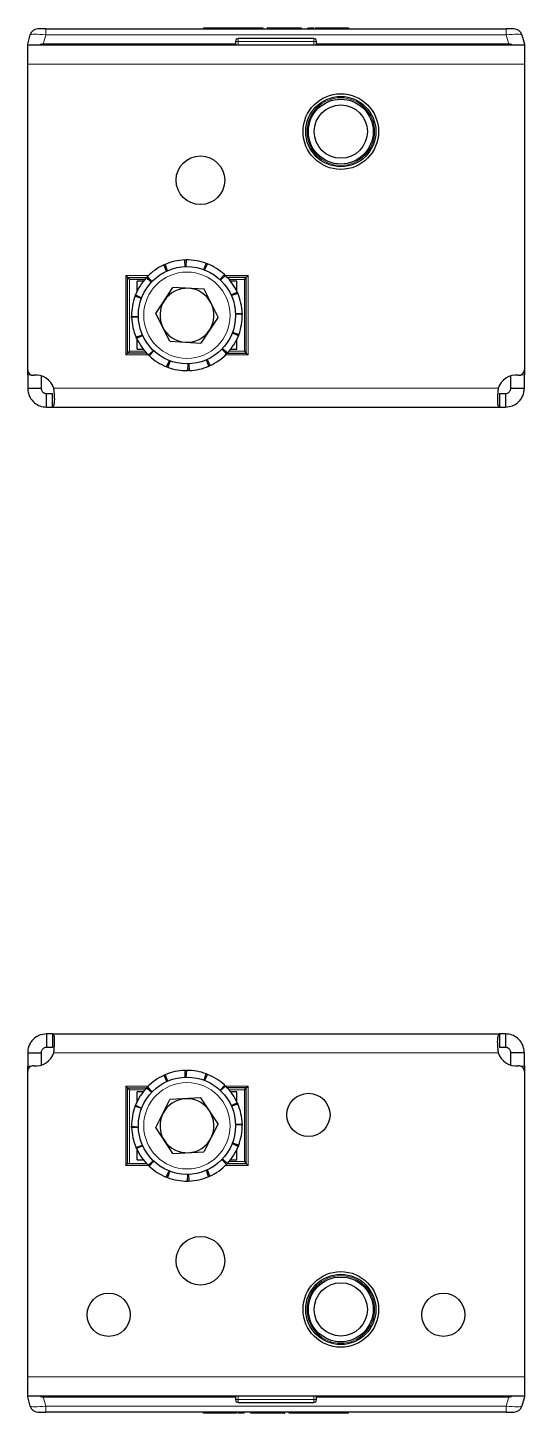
# Model space of a CAD drawing. Header units: millimetres. Extents: x 0 to 2611, y -108 to 612.
# Drawn here: x 971.4 to 1063.4, y -108.3 to 148.2 of the extents above; entities that cross this region are included whole.
import ezdxf

# ---------------------------------------------------------------- set-up
doc = ezdxf.new("R2010")
doc.units = ezdxf.units.MM

msp = doc.modelspace()

# ---------------------------------------------------------------- linework, layer by layer
at = {"color": 7, "linetype": 'Continuous', "lineweight": 25}
for p, q in [((971.39, 145.16), (971.84, 146.85)), ((974.74, 147.96), (973.29, 147.96)), ((974.74, 147.96), (1060.04, 147.96)), ((1003.96, 148.16), (1003.96, 147.96)), ((1009.61, 148.16), (1009.67, 148.16)), ((1009.67, 148.16), (1009.67, 147.96)), ((1009.67, 148.16), (1010.8, 148.16)), ((1010.8, 148.16), (1010.8, 147.96)), ((1010.8, 148.16), (1013.47, 148.16)), ((1013.47, 148.16), (1013.47, 147.96)), ((1013.47, 148.16), (1014.96, 148.16)), ((1014.96, 148.16), (1014.96, 147.96)), ((1015.77, 148.19), (1015.77, 147.96)), ((1019.24, 148.16), (1022.07, 148.16)), ((1022.07, 148.16), (1022.07, 147.96)), ((1023.21, 148.16), (1023.21, 147.96)), ((1023.46, 148.16), (1023.46, 147.96)), ((1024.7, 148.16), (1024.7, 147.96)), ((1025.13, 148.16), (1030.38, 148.16)), ((1030.81, 148.16), (1030.81, 147.96)), ((1061.48, 147.96), (1060.04, 147.96)), ((1062.93, 146.85), (1063.39, 145.16)), ((971.39, 144.96), (971.39, 145.16)), ((971.39, 141.46), (971.39, 144.96)), ((1063.39, 144.96), (971.39, 144.96)), ((1009.89, 145.16), (974.28, 145.16)), ((1009.89, 145.66), (1009.89, 145.16)), ((1009.89, 144.96), (1009.89, 145.16)), ((1024.39, 146.16), (1010.39, 146.16)), ((1024.89, 145.16), (1024.89, 145.66)), ((1060.49, 145.16), (1024.89, 145.16)), ((1024.89, 144.96), (1024.89, 145.16)), ((1063.39, 145.16), (1063.39, 144.96)), ((1063.39, 144.96), (1063.39, 141.46)), ((971.39, 84.86), (971.39, 141.46)), ((1063.39, 141.46), (1063.39, 84.86)), ((1000.54, 103.95), (1000.5, 105.2)), ((1000.75, 105.21), (1000.67, 103.96)), ((997.13, 103.14), (996.61, 104.27)), ((996.83, 104.38), (997.24, 103.19)), ((1004.01, 103.4), (1004.44, 104.57)), ((1004.68, 104.48), (1004.13, 103.36)), ((989.54, 102.31), (989.89, 101.96)), ((989.89, 87.96), (989.89, 101.96)), ((989.89, 101.96), (993.4, 101.96)), ((989.89, 101.96), (990.24, 101.61)), ((991.64, 99.38), (991.64, 101.26)), ((992.8, 101.26), (991.64, 101.26)), ((994.28, 101.08), (993.37, 101.93)), ((993.54, 102.11), (994.37, 101.17)), ((993.89, 101.71), (993.89, 101.45)), ((995.12, 95.3), (998.3, 100.12)), ((1004.06, 99.78), (998.3, 100.12)), ((1007, 101.56), (1007.85, 102.48)), ((1008.03, 102.31), (1007.09, 101.48)), ((1011.89, 101.96), (1008.37, 101.96)), ((1010.14, 101.26), (1008.97, 101.26)), ((1010.14, 99.38), (1010.14, 101.26)), ((1011.54, 101.61), (1011.89, 101.96)), ((1011.89, 101.96), (1012.24, 102.31)), ((1011.89, 87.96), (1011.89, 101.96)), ((992.45, 98.09), (991.27, 98.52)), ((991.36, 98.75), (992.49, 98.2)), ((1006.65, 94.62), (1004.06, 99.78)), ((1009.06, 98.72), (1010.2, 99.24)), ((1010.3, 99.01), (1009.12, 98.6)), ((997.71, 90.14), (995.12, 95.3)), ((1009.88, 95.3), (1011.13, 95.35)), ((1011.13, 95.1), (1009.88, 95.18)), ((990.64, 94.82), (991.89, 94.74)), ((991.89, 94.62), (990.64, 94.57)), ((1006.65, 94.62), (1003.47, 89.8)), ((991.47, 90.91), (992.66, 91.32)), ((992.71, 91.2), (991.57, 90.68)), ((991.64, 88.66), (991.64, 90.54)), ((997.71, 90.14), (1003.47, 89.8)), ((1010.41, 91.17), (1009.28, 91.72)), ((1009.33, 91.84), (1010.5, 91.4)), ((1010.14, 88.66), (1010.14, 90.54)), ((989.54, 87.61), (989.89, 87.96)), ((989.89, 87.96), (990.24, 88.31)), ((993.4, 87.96), (989.89, 87.96)), ((991.64, 88.66), (992.8, 88.66)), ((993.74, 87.61), (994.68, 88.44)), ((994.77, 88.36), (993.92, 87.44)), ((1008.23, 87.81), (1007.4, 88.75)), ((1007.49, 88.84), (1008.4, 87.99)), ((1007.89, 88.21), (1007.89, 88.47)), ((1008.37, 87.96), (1011.89, 87.96)), ((1008.97, 88.66), (1010.14, 88.66)), ((1011.54, 88.31), (1011.89, 87.96)), ((1011.89, 87.96), (1012.24, 87.61)), ((971.39, 83.96), (971.39, 84.86)), ((997.09, 85.44), (997.64, 86.57)), ((997.76, 86.52), (997.33, 85.35)), ((1001.03, 84.71), (1001.1, 85.96)), ((1001.23, 85.97), (1001.28, 84.72)), ((1004.94, 85.55), (1004.53, 86.73)), ((1004.64, 86.78), (1005.17, 85.65)), ((1063.39, 84.86), (1063.39, 83.96)), ((971.39, 83.96), (971.39, 81.46)), ((973.89, 83.74), (973.89, 81.46)), ((1060.89, 81.46), (1060.89, 83.74)), ((1063.39, 81.46), (1063.39, 83.96)), ((971.39, 81.46), (973.89, 81.46)), ((974.89, 80.46), (975.97, 80.46)), ((974.89, 77.96), (974.89, 80.46)), ((975.97, 77.96), (975.97, 80.46)), ((1058.8, 80.46), (1058.8, 77.96)), ((1058.8, 80.46), (1059.89, 80.46)), ((1059.89, 80.46), (1059.89, 77.96)), ((1060.89, 81.46), (1063.39, 81.46)), ((974.89, 77.96), (975.97, 77.96)), ((975.97, 77.96), (1058.8, 77.96)), ((1058.8, 77.96), (1059.89, 77.96)), ((974.89, -38.04), (974.89, -40.54)), ((975.97, -38.04), (974.89, -38.04)), ((975.97, -38.04), (1058.8, -38.04)), ((975.97, -38.04), (975.97, -40.54)), ((1058.8, -38.04), (1058.8, -40.54)), ((1059.89, -38.04), (1058.8, -38.04)), ((1059.89, -38.04), (1059.89, -40.54)), ((975.97, -40.54), (974.89, -40.54)), ((1059.89, -40.54), (1058.8, -40.54)), ((971.39, -41.54), (973.89, -41.54)), ((971.39, -41.54), (971.39, -44.04)), ((973.89, -41.54), (973.89, -43.82)), ((1063.39, -41.54), (1060.89, -41.54)), ((1060.89, -43.82), (1060.89, -41.54)), ((1063.39, -44.04), (1063.39, -41.54)), ((971.39, -44.94), (971.39, -44.04)), ((971.39, -101.54), (971.39, -44.94)), ((997.16, -46.85), (996.64, -45.71)), ((996.87, -45.61), (997.28, -46.8)), ((1000.58, -46.04), (1000.54, -44.8)), ((1000.79, -44.79), (1000.71, -46.04)), ((1004.05, -46.61), (1004.48, -45.44)), ((1004.72, -45.53), (1004.16, -46.66)), ((1063.39, -44.04), (1063.39, -44.94)), ((1063.39, -44.94), (1063.39, -101.54)), ((989.54, -47.69), (989.89, -48.04)), ((989.89, -48.04), (993.4, -48.04)), ((989.89, -62.04), (989.89, -48.04)), ((989.89, -48.04), (990.24, -48.39)), ((994.31, -48.9), (993.4, -48.04)), ((993.57, -47.86), (994.4, -48.8)), ((993.89, -48.29), (993.89, -48.5)), ((1007.03, -48.46), (1007.88, -47.55)), ((1008.06, -47.72), (1007.12, -48.55)), ((1011.89, -48.04), (1008.37, -48.04)), ((1011.54, -48.39), (1011.89, -48.04)), ((1011.89, -48.04), (1012.24, -47.69)), ((1011.89, -62.04), (1011.89, -48.04)), ((991.38, -51.21), (992.5, -51.76)), ((991.64, -50.62), (991.64, -48.74)), ((992.8, -48.74), (991.64, -48.74)), ((994.46, -48.74), (994.14, -48.74)), ((995.12, -55.36), (997.73, -50.21)), ((1003.49, -49.89), (997.73, -50.21)), ((1006.65, -54.72), (1003.49, -49.89)), ((1010.14, -48.74), (1008.97, -48.74)), ((1009.08, -51.31), (1010.22, -50.8)), ((1010.32, -51.03), (1009.13, -51.43)), ((1010.14, -50.62), (1010.14, -48.74)), ((992.46, -51.88), (991.29, -51.44)), ((990.64, -55.14), (991.89, -55.22)), ((991.89, -55.35), (990.64, -55.39)), ((998.28, -60.19), (995.12, -55.36)), ((1006.65, -54.72), (1004.04, -59.87)), ((1009.88, -54.73), (1011.13, -54.69)), ((1011.14, -54.94), (1009.88, -54.86)), ((991.45, -59.05), (992.64, -58.65)), ((992.69, -58.76), (991.56, -59.28)), ((1010.39, -58.87), (1009.27, -58.32)), ((1009.31, -58.2), (1010.48, -58.64)), ((991.64, -61.34), (991.64, -59.46)), ((991.64, -61.34), (992.8, -61.34)), ((993.71, -62.36), (994.65, -61.53)), ((998.28, -60.19), (1004.04, -59.87)), ((1007.31, -61.34), (1007.63, -61.34)), ((1008.2, -62.22), (1007.38, -61.27)), ((1007.46, -61.18), (1008.38, -62.04)), ((1008.97, -61.34), (1010.14, -61.34)), ((1010.14, -61.34), (1010.14, -59.46)), ((989.54, -62.39), (989.89, -62.04)), ((989.89, -62.04), (993.4, -62.04)), ((994.74, -61.62), (993.89, -62.53)), ((997.06, -64.55), (997.61, -63.42)), ((997.73, -63.47), (997.29, -64.64)), ((1000.99, -65.29), (1001.07, -64.04)), ((1001.19, -64.03), (1001.23, -65.28)), ((1004.9, -64.47), (1004.5, -63.28)), ((1004.61, -63.23), (1005.13, -64.37)), ((1007.89, -61.79), (1007.89, -61.58)), ((1008.37, -62.04), (1011.89, -62.04)), ((1011.54, -61.69), (1011.89, -62.04)), ((1011.89, -62.04), (1012.24, -62.39)), ((971.39, -105.04), (971.39, -101.54)), ((1063.39, -101.54), (1063.39, -105.04)), ((971.39, -105.24), (971.39, -105.04)), ((971.39, -105.04), (1063.39, -105.04)), ((1009.89, -105.04), (1009.89, -105.24)), ((1024.89, -105.04), (1024.89, -105.24)), ((1063.39, -105.04), (1063.39, -105.24)), ((971.84, -106.93), (971.39, -105.24)), ((974.28, -105.24), (1009.89, -105.24)), ((1009.89, -105.24), (1009.89, -105.74)), ((1010.39, -106.24), (1024.39, -106.24)), ((1024.89, -105.74), (1024.89, -105.24)), ((1024.89, -105.24), (1060.49, -105.24)), ((1063.39, -105.24), (1062.93, -106.93)), ((973.29, -108.04), (974.74, -108.04)), ((1060.04, -108.04), (974.74, -108.04)), ((1003.96, -108.24), (1003.96, -108.04)), ((1009.64, -108.24), (1004.39, -108.24)), ((1010.07, -108.24), (1010.07, -108.04)), ((1011.31, -108.24), (1011.31, -108.04)), ((1011.56, -108.24), (1011.56, -108.04)), ((1012.7, -108.24), (1012.7, -108.04)), ((1015.53, -108.24), (1012.7, -108.24)), ((1019, -108.26), (1019, -108.04)), ((1019.81, -108.24), (1019.81, -108.04)), ((1021.3, -108.24), (1019.81, -108.24)), ((1021.3, -108.24), (1021.3, -108.04)), ((1023.97, -108.24), (1021.3, -108.24)), ((1023.97, -108.24), (1023.97, -108.04)), ((1025.1, -108.24), (1023.97, -108.24)), ((1025.1, -108.24), (1025.1, -108.04)), ((1025.16, -108.24), (1025.1, -108.24)), ((1030.81, -108.24), (1030.81, -108.04)), ((1060.04, -108.04), (1061.48, -108.04))]:
    msp.add_line(p, q, dxfattribs=at)
at = {"color": 8, "linetype": 'Continuous', "lineweight": 18}
for p, q in [((974.74, 146.85), (974.28, 145.16)), ((974.74, 147.96), (974.74, 146.85)), ((1060.04, 146.85), (974.74, 146.85)), ((1006.07, 148.16), (1006.07, 147.96)), ((1016.88, 148.16), (1016.88, 147.96)), ((1019.24, 148.16), (1019.24, 147.96)), ((1025.13, 148.16), (1025.13, 147.96)), ((1030.38, 148.16), (1030.38, 147.96)), ((1060.04, 146.85), (1060.04, 147.96)), ((1060.49, 145.16), (1060.04, 146.85)), ((1010.39, 145.66), (1009.89, 145.66)), ((1010.39, 145.66), (1010.39, 146.16)), ((1024.39, 145.66), (1010.39, 145.66)), ((1010.39, 145.66), (1010.39, 144.96)), ((1024.39, 145.66), (1024.39, 146.16)), ((1024.39, 145.66), (1024.89, 145.66)), ((1024.39, 144.96), (1024.39, 145.66)), ((1063.39, 141.46), (971.39, 141.46)), ((989.54, 87.61), (989.54, 102.31)), ((989.54, 102.31), (993.74, 102.31)), ((993.09, 101.61), (990.24, 101.61)), ((990.24, 101.61), (990.24, 88.31)), ((1007.7, 102.31), (1012.24, 102.31)), ((1011.54, 101.61), (1008.69, 101.61)), ((1011.54, 88.31), (1011.54, 101.61)), ((1012.24, 102.31), (1012.24, 87.61)), ((994.08, 87.61), (989.54, 87.61)), ((990.24, 88.31), (993.09, 88.31)), ((1012.24, 87.61), (1008.03, 87.61)), ((1008.69, 88.31), (1011.54, 88.31)), ((971.95, 83.96), (971.39, 83.96)), ((1063.39, 83.96), (1062.83, 83.96)), ((1058.55, 81.46), (976.22, 81.46)), ((976.22, -41.54), (1058.55, -41.54)), ((971.39, -44.04), (971.95, -44.04)), ((1062.83, -44.04), (1063.39, -44.04)), ((989.54, -47.69), (993.74, -47.69)), ((989.54, -62.39), (989.54, -47.69)), ((993.09, -48.39), (990.24, -48.39)), ((990.24, -48.39), (990.24, -62.04)), ((1007.75, -47.69), (1012.24, -47.69)), ((1011.54, -48.39), (1008.69, -48.39)), ((1011.54, -61.69), (1011.54, -48.39)), ((1012.24, -47.69), (1012.24, -62.39)), ((994.02, -62.39), (989.54, -62.39)), ((1012.24, -62.39), (1008.03, -62.39)), ((1008.69, -61.69), (1011.54, -61.69)), ((971.39, -101.54), (1063.39, -101.54)), ((1010.39, -105.04), (1010.39, -105.74)), ((1024.39, -105.74), (1024.39, -105.04)), ((974.28, -105.24), (974.74, -106.93)), ((974.74, -106.93), (1060.04, -106.93)), ((974.74, -106.93), (974.74, -108.04)), ((1010.39, -105.74), (1009.89, -105.74)), ((1010.39, -105.74), (1010.39, -106.24)), ((1010.39, -105.74), (1024.39, -105.74)), ((1024.39, -105.74), (1024.39, -106.24)), ((1024.39, -105.74), (1024.89, -105.74)), ((1060.04, -106.93), (1060.49, -105.24)), ((1060.04, -108.04), (1060.04, -106.93)), ((1004.39, -108.24), (1004.39, -108.04)), ((1009.64, -108.24), (1009.64, -108.04)), ((1015.53, -108.24), (1015.53, -108.04)), ((1017.89, -108.24), (1017.89, -108.04)), ((1028.7, -108.24), (1028.7, -108.04))]:
    msp.add_line(p, q, dxfattribs=at)
at = {"color": 7, "linetype": 'Continuous', "lineweight": 25}
for centre, radius in [((1029.39, 128.96), 7), ((1029.39, 128.96), 6.5), ((1029.39, 128.96), 6), ((1029.39, 128.96), 4.93), ((1003.39, 119.96), 4.5), ((1000.89, 94.96), 9), ((1000.89, -55.04), 9), ((1023.39, -53.04), 4), ((1003.39, -80.04), 4.5), ((1029.39, -89.04), 7), ((1029.39, -89.04), 6.5), ((1029.39, -89.04), 6), ((1029.39, -89.04), 4.93), ((986.39, -90.04), 4), ((1048.39, -90.04), 4)]:
    msp.add_circle(centre, radius, dxfattribs=at)
at = {"color": 8, "linetype": 'Continuous', "lineweight": 18}
for centre, radius in [((1029.39, 128.96), 6.25), ((1000.89, 94.96), 8), ((1000.89, -55.04), 8), ((1029.39, -89.04), 6.25)]:
    msp.add_circle(centre, radius, dxfattribs=at)
at = {"color": 7, "linetype": 'Continuous', "lineweight": 25}
for centre, radius, start, end in [((973.29, 146.46), 1.5, 90, 165), ((1061.48, 146.46), 1.5, 15, 90), ((1010.39, 145.66), 0.5, 90, 180), ((1024.39, 145.66), 0.5, 0, 90), ((1000.89, 94.96), 10.25, 92.1828, 113.2869), ((1000.89, 94.96), 10.25, 69.6828, 90.7869), ((1000.89, 94.96), 10.25, 114.6828, 135.7869), ((1000.89, 94.96), 10.25, 47.1828, 68.2869), ((1000.89, 94.96), 10.25, 137.1828, 158.2869), ((1000.89, 94.96), 10.25, 24.6828, 45.7869), ((1000.89, 94.96), 10.25, 159.6828, 180.7869), ((1000.89, 94.96), 5, 146.6352, 206.6352), ((1000.89, 94.96), 5, 86.6352, 146.6352), ((1000.89, 94.96), 5, 26.6352, 86.6352), ((1000.89, 94.96), 10.25, 2.1828, 23.2869), ((1000.89, 94.96), 5, 326.6352, 26.6352), ((1000.89, 94.96), 10.25, 339.6828, 0.7869), ((1000.89, 94.96), 10.25, 182.1828, 203.2869), ((1000.89, 94.96), 5, 206.6352, 266.6352), ((1000.89, 94.96), 10.25, 204.6828, 225.7869), ((1000.89, 94.96), 5, 266.6352, 326.6352), ((1000.89, 94.96), 10.25, 317.1828, 338.2869), ((1000.89, 94.96), 10.25, 227.1828, 248.2869), ((1000.89, 94.96), 10.25, 294.6828, 315.7869), ((972.39, 84.86), 1, 180, 276.3794), ((1000.89, 94.96), 10.25, 249.6828, 270.7869), ((1000.89, 94.96), 10.25, 272.1828, 293.2869), ((1062.39, 84.86), 1, 263.6206, 0), ((972.89, 80.39), 3.5, 17.8253, 96.3794), ((1061.89, 80.39), 3.5, 83.6206, 162.1747), ((972.89, -40.47), 3.5, 263.6206, 342.1747), ((1061.89, -40.47), 3.5, 197.8253, 276.3794), ((972.39, -44.94), 1, 83.6206, 180), ((1000.89, -55.04), 10.25, 114.4505, 135.5546), ((1000.89, -55.04), 10.25, 91.9505, 113.0546), ((1000.89, -55.04), 10.25, 69.4505, 90.5546), ((1000.89, -55.04), 10.25, 46.9505, 68.0546), ((1062.39, -44.94), 1, 360, 96.3794), ((1000.89, -55.04), 10.25, 136.9505, 158.0546), ((1000.89, -55.04), 10.25, 24.4505, 45.5546), ((1000.89, -55.04), 5, 93.1455, 153.1455), ((1000.89, -55.04), 5, 33.1455, 93.1455), ((1000.89, -55.04), 10.25, 1.9505, 23.0546), ((1000.89, -55.04), 10.25, 159.4505, 180.5546), ((1000.89, -55.04), 5, 153.1455, 213.1455), ((1000.89, -55.04), 5, 333.1455, 33.1455), ((1000.89, -55.04), 10.25, 181.9505, 203.0546), ((1000.89, -55.04), 10.25, 339.4505, 0.5546), ((1000.89, -55.04), 5, 213.1455, 273.1455), ((1000.89, -55.04), 5, 273.1455, 333.1455), ((1000.89, -55.04), 10.25, 316.9505, 338.0546), ((1000.89, -55.04), 10.25, 204.4505, 225.5546), ((1000.89, -55.04), 10.25, 226.9505, 248.0546), ((1000.89, -55.04), 10.25, 294.4505, 315.5546), ((1000.89, -55.04), 10.25, 249.4505, 270.5546), ((1000.89, -55.04), 10.25, 271.9505, 293.0546), ((973.29, -106.54), 1.5, 195, 270), ((1010.39, -105.74), 0.5, 180, 270), ((1024.39, -105.74), 0.5, 270, 0), ((1061.48, -106.54), 1.5, 270, 345)]:
    msp.add_arc(centre, radius, start, end, dxfattribs=at)
at = {"color": 8, "linetype": 'Continuous', "lineweight": 18}
for centre, major_axis, start_param, end_param in [((974.84, 146.46), (3, -0.38), 1.621093, 3.124852), ((1059.93, 146.46), (3, 0.38), 0.016741, 1.520499), ((974.84, -106.54), (3, 0.38), 3.158333, 4.662092), ((1059.93, -106.54), (3, -0.38), 4.762686, 6.266445)]:
    msp.add_ellipse(centre, major_axis=major_axis, ratio=0.123038, start_param=start_param, end_param=end_param, dxfattribs=at)
at = {"color": 7, "linetype": 'Continuous', "lineweight": 25}
for centre, major_axis, start_param, end_param in [((971.39, 133.57), (3.1, 11.57), 0.067037, 0.253072), ((1063.39, 133.57), (-3.1, 11.57), 6.030113, 6.216148), ((971.39, -93.65), (3.1, -11.57), 6.030113, 6.216148), ((1063.39, -93.65), (-3.1, -11.57), 0.067037, 0.253072)]:
    msp.add_ellipse(centre, major_axis=major_axis, ratio=0.250563, start_param=start_param, end_param=end_param, dxfattribs=at)
for points, knots in [([(1003.96, 148.16), (1004.33, 148.16), (1005.02, 148.16), (1005.74, 148.16), (1006.07, 148.16)], [0, 0, 0, 0, 0.5368, 1, 1, 1, 1]), ([(1006.07, 148.16), (1006.57, 148.16), (1007.51, 148.16), (1008.7, 148.16), (1009.42, 148.16), (1009.6, 148.16), (1009.61, 148.16)], [0, 0, 0, 0, 0.3819835, 0.7133523, 0.984017, 1, 1, 1, 1]), ([(1015.79, 148.16), (1015.78, 148.16), (1015.76, 148.16), (1015.91, 148.16), (1016.28, 148.16), (1016.67, 148.16), (1016.88, 148.16)], [0, 0, 0, 0, 0.061615, 0.333035, 0.637399, 1, 1, 1, 1]), ([(1016.88, 148.16), (1017.04, 148.16), (1017.4, 148.16), (1018.2, 148.16), (1018.83, 148.16), (1019.24, 148.16)], [0, 0, 0, 0, 0.216742, 0.489643, 1, 1, 1, 1]), ([(1023.46, 148.16), (1023.52, 148.16), (1023.62, 148.16), (1023.93, 148.16), (1024.21, 148.16), (1024.41, 148.16), (1024.48, 148.16)], [0, 0, 0, 0, 0.255277, 0.538303, 0.854078, 1, 1, 1, 1]), ([(1023.64, 148.16), (1023.75, 148.16), (1024, 148.16), (1024.3, 148.16), (1024.48, 148.16), (1024.48, 148.16)], [0, 0, 0, 0, 0.466249, 0.997338, 1, 1, 1, 1]), ([(1024.7, 148.16), (1024.71, 148.16), (1024.72, 148.16), (1024.84, 148.16), (1024.98, 148.16), (1025.08, 148.16), (1025.13, 148.16)], [0, 0, 0, 0, 0.285248, 0.560563, 0.777151, 1, 1, 1, 1]), ([(1030.38, 148.16), (1030.44, 148.16), (1030.57, 148.16), (1030.71, 148.16), (1030.8, 148.16), (1030.81, 148.16), (1030.81, 148.16)], [0, 0, 0, 0, 0.281303, 0.555629, 0.773878, 1, 1, 1, 1]), ([(1000.5, 105.2), (1000.54, 105.2), (1000.6, 105.21), (1000.68, 105.21), (1000.72, 105.21), (1000.75, 105.21)], [0, 0, 0, 0, 0.4999808, 0.7499881, 1, 1, 1, 1]), ([(996.61, 104.27), (996.64, 104.29), (996.7, 104.32), (996.78, 104.35), (996.81, 104.37), (996.83, 104.38)], [0, 0, 0, 0, 0.499981, 0.749988, 1, 1, 1, 1]), ([(1004.44, 104.57), (1004.48, 104.56), (1004.54, 104.54), (1004.62, 104.51), (1004.66, 104.49), (1004.68, 104.48)], [0, 0, 0, 0, 0.499981, 0.749988, 1, 1, 1, 1]), ([(993.37, 101.93), (993.4, 101.96), (993.44, 102), (993.5, 102.06), (993.52, 102.09), (993.54, 102.11)], [0, 0, 0, 0, 0.499981, 0.749988, 1, 1, 1, 1]), ([(1007.85, 102.48), (1007.88, 102.45), (1007.93, 102.41), (1007.99, 102.35), (1008.02, 102.32), (1008.03, 102.31)], [0, 0, 0, 0, 0.499981, 0.749988, 1, 1, 1, 1]), ([(991.27, 98.52), (991.29, 98.56), (991.31, 98.62), (991.34, 98.69), (991.36, 98.73), (991.36, 98.75)], [0, 0, 0, 0, 0.499981, 0.749988, 1, 1, 1, 1]), ([(1010.2, 99.24), (1010.22, 99.2), (1010.24, 99.15), (1010.28, 99.07), (1010.29, 99.03), (1010.3, 99.01)], [0, 0, 0, 0, 0.499981, 0.749988, 1, 1, 1, 1]), ([(1011.13, 95.35), (1011.13, 95.31), (1011.13, 95.25), (1011.13, 95.16), (1011.13, 95.12), (1011.13, 95.1)], [0, 0, 0, 0, 0.499981, 0.749988, 1, 1, 1, 1]), ([(990.64, 94.57), (990.64, 94.61), (990.64, 94.67), (990.64, 94.76), (990.64, 94.8), (990.64, 94.82)], [0, 0, 0, 0, 0.499981, 0.749988, 1, 1, 1, 1]), ([(991.57, 90.68), (991.56, 90.72), (991.53, 90.78), (991.5, 90.85), (991.48, 90.89), (991.47, 90.91)], [0, 0, 0, 0, 0.4999808, 0.7499881, 1, 1, 1, 1]), ([(1010.5, 91.4), (1010.48, 91.36), (1010.46, 91.3), (1010.43, 91.23), (1010.42, 91.19), (1010.41, 91.17)], [0, 0, 0, 0, 0.499981, 0.749988, 1, 1, 1, 1]), ([(993.92, 87.44), (993.89, 87.47), (993.84, 87.51), (993.78, 87.57), (993.75, 87.6), (993.74, 87.61)], [0, 0, 0, 0, 0.499981, 0.749988, 1, 1, 1, 1]), ([(1008.4, 87.99), (1008.38, 87.96), (1008.33, 87.92), (1008.28, 87.86), (1008.25, 87.83), (1008.23, 87.81)], [0, 0, 0, 0, 0.499981, 0.749988, 1, 1, 1, 1]), ([(997.33, 85.35), (997.29, 85.36), (997.23, 85.38), (997.15, 85.41), (997.11, 85.43), (997.09, 85.44)], [0, 0, 0, 0, 0.499981, 0.749988, 1, 1, 1, 1]), ([(1001.28, 84.72), (1001.23, 84.72), (1001.17, 84.71), (1001.09, 84.71), (1001.05, 84.71), (1001.03, 84.71)], [0, 0, 0, 0, 0.499981, 0.749988, 1, 1, 1, 1]), ([(1005.17, 85.65), (1005.13, 85.63), (1005.07, 85.6), (1005, 85.57), (1004.96, 85.55), (1004.94, 85.55)], [0, 0, 0, 0, 0.499981, 0.749988, 1, 1, 1, 1]), ([(971.39, 81.46), (971.41, 81.14), (971.46, 80.55), (971.86, 79.61), (972.57, 78.74), (973.67, 78.08), (974.47, 78), (974.89, 77.96)], [0, 0, 0, 0, 0.17084, 0.319217, 0.548103, 0.767822, 1, 1, 1, 1]), ([(973.89, 81.46), (973.89, 81.37), (973.91, 81.2), (974, 80.98), (974.11, 80.82), (974.24, 80.69), (974.38, 80.59), (974.61, 80.48), (974.77, 80.47), (974.89, 80.46)], [0, 0, 0, 0, 0.1543587, 0.2872828, 0.4004353, 0.4965437, 0.6043139, 0.7231511, 1, 1, 1, 1]), ([(975.97, 77.96), (976.03, 77.98), (976.13, 78.01), (976.27, 78.29), (976.37, 78.75), (976.39, 79.38), (976.37, 80), (976.32, 80.7), (976.25, 81.2), (976.22, 81.46)], [0, 0, 0, 0, 0.144067, 0.271276, 0.474907, 0.597997, 0.726338, 0.860245, 1, 1, 1, 1]), ([(1058.55, 81.46), (1058.52, 81.17), (1058.47, 80.61), (1058.4, 79.71), (1058.38, 78.83), (1058.51, 78.1), (1058.7, 78.01), (1058.8, 77.96)], [0, 0, 0, 0, 0.16069, 0.301312, 0.521951, 0.753573, 1, 1, 1, 1]), ([(1059.89, 80.46), (1060.01, 80.47), (1060.23, 80.49), (1060.49, 80.65), (1060.67, 80.83), (1060.79, 81.01), (1060.87, 81.23), (1060.88, 81.38), (1060.89, 81.46)], [0, 0, 0, 0, 0.296302, 0.497469, 0.6154973, 0.73607, 0.8631142, 1, 1, 1, 1]), ([(1059.89, 77.96), (1060.34, 78.01), (1061.15, 78.1), (1062.06, 78.67), (1062.65, 79.27), (1063.05, 79.9), (1063.33, 80.65), (1063.37, 81.18), (1063.39, 81.46)], [0, 0, 0, 0, 0.254149, 0.448213, 0.574908, 0.708872, 0.850468, 1, 1, 1, 1]), ([(974.89, -38.04), (974.43, -38.09), (973.62, -38.18), (972.71, -38.75), (972.12, -39.35), (971.72, -39.98), (971.44, -40.72), (971.4, -41.26), (971.39, -41.54)], [0, 0, 0, 0, 0.2541487, 0.4482127, 0.5749082, 0.7088724, 0.8504677, 1, 1, 1, 1]), ([(976.22, -41.54), (976.25, -41.24), (976.3, -40.69), (976.37, -39.79), (976.4, -38.91), (976.26, -38.18), (976.07, -38.09), (975.97, -38.04)], [0, 0, 0, 0, 0.16069, 0.301312, 0.521951, 0.753573, 1, 1, 1, 1]), ([(1058.8, -38.04), (1058.75, -38.06), (1058.65, -38.09), (1058.5, -38.37), (1058.4, -38.83), (1058.38, -39.46), (1058.4, -40.08), (1058.46, -40.78), (1058.52, -41.28), (1058.55, -41.54)], [0, 0, 0, 0, 0.144067, 0.271276, 0.474907, 0.597997, 0.726338, 0.860245, 1, 1, 1, 1]), ([(1063.39, -41.54), (1063.36, -41.22), (1063.31, -40.63), (1062.92, -39.69), (1062.2, -38.82), (1061.11, -38.16), (1060.3, -38.08), (1059.89, -38.04)], [0, 0, 0, 0, 0.17084, 0.319217, 0.548103, 0.767822, 1, 1, 1, 1]), ([(974.89, -40.54), (974.76, -40.55), (974.55, -40.57), (974.28, -40.73), (974.1, -40.91), (973.98, -41.09), (973.9, -41.31), (973.89, -41.46), (973.89, -41.54)], [0, 0, 0, 0, 0.296302, 0.497469, 0.615497, 0.73607, 0.863114, 1, 1, 1, 1]), ([(1060.89, -41.54), (1060.88, -41.45), (1060.87, -41.28), (1060.77, -41.06), (1060.66, -40.89), (1060.53, -40.77), (1060.39, -40.67), (1060.16, -40.56), (1060, -40.55), (1059.89, -40.54)], [0, 0, 0, 0, 0.154359, 0.287283, 0.400435, 0.496544, 0.604314, 0.723151, 1, 1, 1, 1]), ([(996.64, -45.71), (996.68, -45.69), (996.74, -45.67), (996.81, -45.63), (996.85, -45.62), (996.87, -45.61)], [0, 0, 0, 0, 0.499981, 0.749988, 1, 1, 1, 1]), ([(1000.54, -44.8), (1000.58, -44.79), (1000.64, -44.79), (1000.72, -44.79), (1000.77, -44.79), (1000.79, -44.79)], [0, 0, 0, 0, 0.499981, 0.749988, 1, 1, 1, 1]), ([(1004.48, -45.44), (1004.52, -45.46), (1004.58, -45.48), (1004.66, -45.51), (1004.7, -45.52), (1004.72, -45.53)], [0, 0, 0, 0, 0.4999808, 0.7499881, 1, 1, 1, 1]), ([(993.4, -48.04), (993.42, -48.01), (993.47, -47.97), (993.52, -47.91), (993.55, -47.88), (993.57, -47.86)], [0, 0, 0, 0, 0.499981, 0.749988, 1, 1, 1, 1]), ([(1007.88, -47.55), (1007.91, -47.58), (1007.96, -47.62), (1008.02, -47.68), (1008.05, -47.71), (1008.06, -47.72)], [0, 0, 0, 0, 0.4999808, 0.7499881, 1, 1, 1, 1]), ([(991.29, -51.44), (991.3, -51.4), (991.32, -51.34), (991.36, -51.27), (991.37, -51.23), (991.38, -51.21)], [0, 0, 0, 0, 0.4999808, 0.7499881, 1, 1, 1, 1]), ([(1010.22, -50.8), (1010.23, -50.83), (1010.26, -50.89), (1010.29, -50.97), (1010.31, -51.01), (1010.32, -51.03)], [0, 0, 0, 0, 0.499981, 0.749988, 1, 1, 1, 1]), ([(990.64, -55.39), (990.64, -55.35), (990.64, -55.28), (990.64, -55.2), (990.64, -55.16), (990.64, -55.14)], [0, 0, 0, 0, 0.499981, 0.749988, 1, 1, 1, 1]), ([(1011.13, -54.69), (1011.13, -54.73), (1011.13, -54.79), (1011.13, -54.88), (1011.14, -54.92), (1011.14, -54.94)], [0, 0, 0, 0, 0.499981, 0.749988, 1, 1, 1, 1]), ([(1010.48, -58.64), (1010.47, -58.68), (1010.45, -58.73), (1010.42, -58.81), (1010.4, -58.85), (1010.39, -58.87)], [0, 0, 0, 0, 0.4999808, 0.7499881, 1, 1, 1, 1]), ([(991.56, -59.28), (991.54, -59.24), (991.51, -59.19), (991.48, -59.11), (991.46, -59.07), (991.45, -59.05)], [0, 0, 0, 0, 0.499981, 0.749988, 1, 1, 1, 1]), ([(993.89, -62.53), (993.86, -62.5), (993.81, -62.46), (993.75, -62.4), (993.72, -62.37), (993.71, -62.36)], [0, 0, 0, 0, 0.499981, 0.749988, 1, 1, 1, 1]), ([(1008.38, -62.04), (1008.35, -62.07), (1008.3, -62.11), (1008.25, -62.17), (1008.22, -62.2), (1008.2, -62.22)], [0, 0, 0, 0, 0.499981, 0.749988, 1, 1, 1, 1]), ([(997.29, -64.64), (997.25, -64.62), (997.19, -64.6), (997.11, -64.57), (997.07, -64.55), (997.06, -64.55)], [0, 0, 0, 0, 0.499981, 0.749988, 1, 1, 1, 1]), ([(1001.23, -65.28), (1001.19, -65.28), (1001.13, -65.29), (1001.05, -65.29), (1001.01, -65.29), (1000.99, -65.29)], [0, 0, 0, 0, 0.499981, 0.749988, 1, 1, 1, 1]), ([(1005.13, -64.37), (1005.09, -64.39), (1005.03, -64.41), (1004.96, -64.45), (1004.92, -64.46), (1004.9, -64.47)], [0, 0, 0, 0, 0.499981, 0.749988, 1, 1, 1, 1]), ([(1004.39, -108.24), (1004.33, -108.24), (1004.2, -108.24), (1004.06, -108.24), (1003.97, -108.24), (1003.96, -108.24), (1003.96, -108.24)], [0, 0, 0, 0, 0.281303, 0.555629, 0.773878, 1, 1, 1, 1]), ([(1010.07, -108.24), (1010.06, -108.24), (1010.05, -108.24), (1009.93, -108.24), (1009.79, -108.24), (1009.69, -108.24), (1009.64, -108.24)], [0, 0, 0, 0, 0.2852483, 0.5605631, 0.7771515, 1, 1, 1, 1]), ([(1011.31, -108.24), (1011.26, -108.24), (1011.15, -108.24), (1010.85, -108.24), (1010.56, -108.24), (1010.36, -108.24), (1010.29, -108.24)], [0, 0, 0, 0, 0.255277, 0.538303, 0.854078, 1, 1, 1, 1]), ([(1011.13, -108.24), (1011.02, -108.24), (1010.77, -108.24), (1010.47, -108.24), (1010.29, -108.24), (1010.29, -108.24)], [0, 0, 0, 0, 0.466249, 0.997338, 1, 1, 1, 1]), ([(1017.89, -108.24), (1017.74, -108.24), (1017.38, -108.24), (1016.58, -108.24), (1015.94, -108.24), (1015.53, -108.24)], [0, 0, 0, 0, 0.216742, 0.489643, 1, 1, 1, 1]), ([(1018.98, -108.24), (1018.99, -108.24), (1019.02, -108.24), (1018.86, -108.24), (1018.49, -108.24), (1018.1, -108.24), (1017.89, -108.24)], [0, 0, 0, 0, 0.061615, 0.333035, 0.637399, 1, 1, 1, 1]), ([(1028.7, -108.24), (1028.2, -108.24), (1027.27, -108.24), (1026.07, -108.24), (1025.35, -108.24), (1025.17, -108.24), (1025.16, -108.24)], [0, 0, 0, 0, 0.3819835, 0.7133523, 0.984017, 1, 1, 1, 1]), ([(1030.81, -108.24), (1030.44, -108.24), (1029.75, -108.24), (1029.04, -108.24), (1028.7, -108.24)], [0, 0, 0, 0, 0.5368, 1, 1, 1, 1])]:
    msp.add_open_spline(points, degree=3, knots=knots, dxfattribs=at)
at = {"color": 8, "linetype": 'Continuous', "lineweight": 18}
for points, knots in [([(993.54, 101.61), (993.57, 101.61), (993.64, 101.62), (993.72, 101.64), (993.78, 101.66), (993.83, 101.68), (993.86, 101.7), (993.88, 101.71), (993.88, 101.71), (993.89, 101.71)], [0, 0, 0, 0, 0.208592, 0.336235, 0.479855, 0.625864, 0.760785, 0.885235, 1, 1, 1, 1]), ([(1007.89, 88.21), (1007.89, 88.21), (1007.89, 88.21), (1007.91, 88.22), (1007.94, 88.24), (1007.99, 88.26), (1008.05, 88.28), (1008.13, 88.3), (1008.2, 88.31), (1008.24, 88.31)], [0, 0, 0, 0, 0.114765, 0.239215, 0.374136, 0.520145, 0.663765, 0.791408, 1, 1, 1, 1])]:
    msp.add_open_spline(points, degree=3, knots=knots, dxfattribs=at)

doc.saveas('drawing.dxf')
